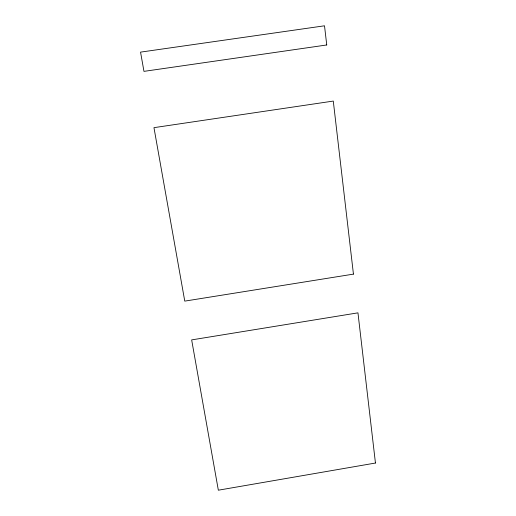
<?xml version="1.0" encoding="UTF-8"?>
<svg xmlns="http://www.w3.org/2000/svg" width="516" height="516" viewBox="0 0 516 516"><rect width="100%" height="100%" fill="white"/><g stroke="black" fill="none" stroke-linecap="round" stroke-linejoin="round"><path stroke-width="0.77" d="M375.448 463.033L218.345 490.2L191.655 339.896L357.956 312.844L375.448 463.033M353.441 274.125L184.767 301.118L153.962 127.658L333.284 101.072L353.441 274.125M326.744 44.969L143.964 71.369L140.552 52.129L324.512 25.8L326.744 44.969"/></g></svg>
